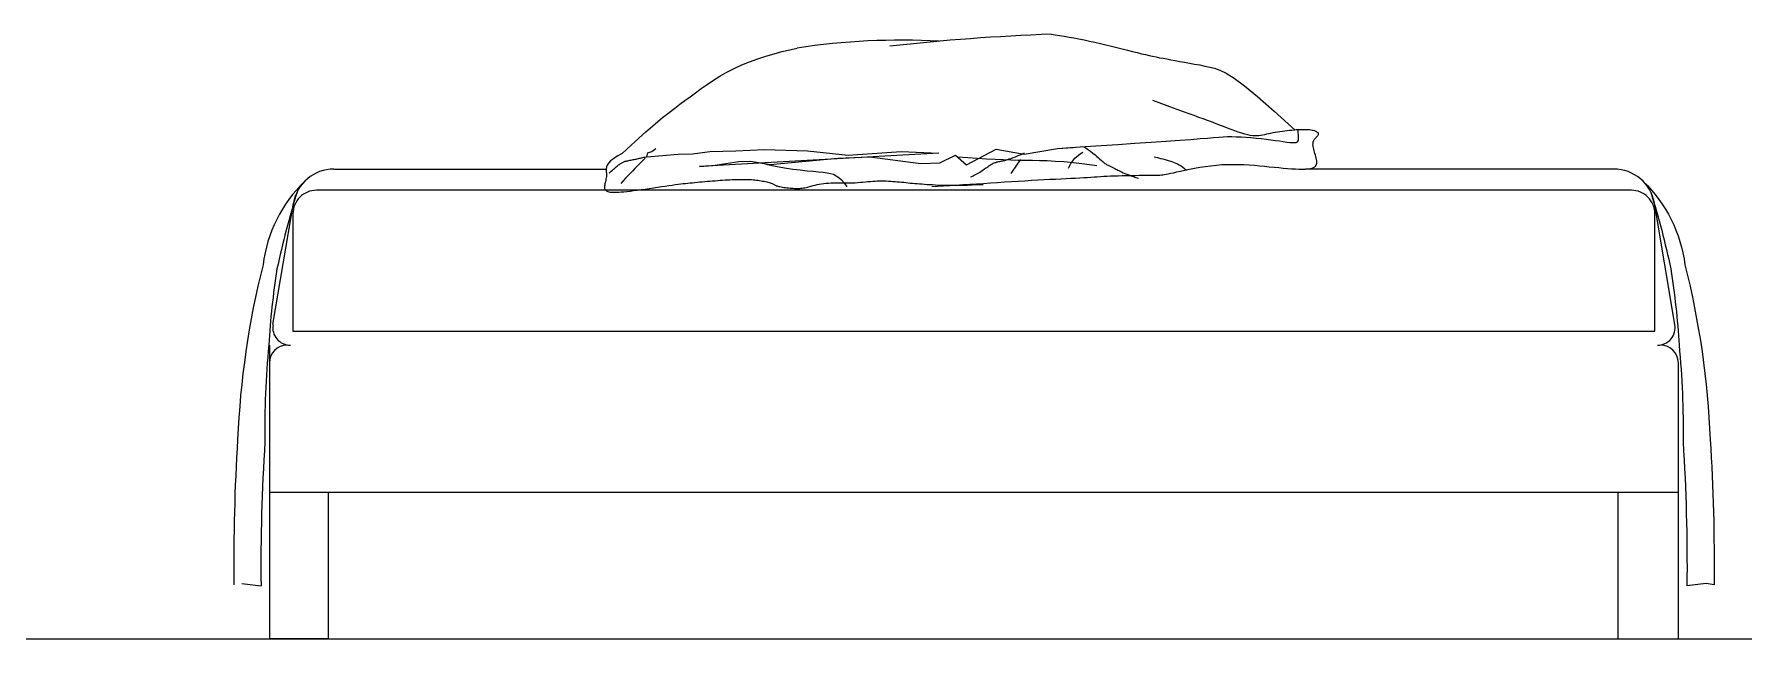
# Model space of a CAD drawing. Header units: inches. Extents: x 11.2 to 54.2, y 16.2 to 41.
# Drawn here: x 27.579 to 29.035, y 34.287 to 34.802 of the extents above; entities that cross this region are included whole.
import ezdxf

# ---------------------------------------------------------------- set-up
doc = ezdxf.new("R2010")
doc.units = ezdxf.units.IN
doc.header["$MEASUREMENT"] = 0
doc.layers.add('1', color=1, linetype='Continuous')
doc.layers.add('4', color=4, linetype='Continuous')

msp = doc.modelspace()

# ---------------------------------------------------------------- linework, layer by layer
at = {"layer": '1'}
for p, q in [((28.2155, 34.7867), (28.2221, 34.7883)), ((28.2221, 34.7883), (28.2283, 34.7897)), ((28.4447, 34.8015), (28.4483, 34.801)), ((28.4483, 34.801), (28.452, 34.8004)), ((28.452, 34.8004), (28.4559, 34.7997)), ((28.4559, 34.7997), (28.46, 34.799)), ((28.46, 34.799), (28.4642, 34.7983)), ((28.4642, 34.7983), (28.4685, 34.7975)), ((28.4685, 34.7975), (28.473, 34.7966)), ((28.473, 34.7966), (28.4775, 34.7957)), ((28.4775, 34.7957), (28.4821, 34.7947)), ((28.4821, 34.7947), (28.4868, 34.7936)), ((28.4868, 34.7936), (28.4915, 34.7925)), ((28.4915, 34.7925), (28.4962, 34.7914)), ((28.4962, 34.7914), (28.5008, 34.7902)), ((28.5008, 34.7902), (28.5054, 34.789)), ((28.5054, 34.789), (28.5098, 34.7879)), ((28.5098, 34.7879), (28.514, 34.7868)), ((28.1748, 34.7724), (28.1813, 34.7754)), ((28.1813, 34.7754), (28.188, 34.7781)), ((28.188, 34.7781), (28.1949, 34.7806)), ((28.1949, 34.7806), (28.2019, 34.7829)), ((28.2019, 34.7829), (28.2088, 34.7849)), ((28.2088, 34.7849), (28.2155, 34.7867)), ((28.514, 34.7868), (28.518, 34.7858)), ((28.518, 34.7858), (28.5217, 34.7849)), ((28.5217, 34.7849), (28.5251, 34.7841)), ((28.5251, 34.7841), (28.5282, 34.7833)), ((28.5282, 34.7833), (28.5312, 34.7827)), ((28.5312, 34.7827), (28.5342, 34.7821)), ((28.5342, 34.7821), (28.5371, 34.7815)), ((28.5371, 34.7815), (28.5401, 34.781)), ((28.5401, 34.781), (28.5433, 34.7804)), ((28.5433, 34.7804), (28.5467, 34.7798)), ((28.5467, 34.7798), (28.5503, 34.7791)), ((28.5503, 34.7791), (28.5543, 34.7784)), ((28.5543, 34.7784), (28.5584, 34.7777)), ((28.5584, 34.7777), (28.5627, 34.7769)), ((28.5627, 34.7769), (28.567, 34.7761)), ((28.567, 34.7761), (28.5714, 34.7753)), ((28.5714, 34.7753), (28.5757, 34.7744)), ((28.5757, 34.7744), (28.5799, 34.7735)), ((28.5799, 34.7735), (28.584, 34.7725)), ((28.1468, 34.7552), (28.1518, 34.7588)), ((28.1518, 34.7588), (28.1571, 34.7624)), ((28.1571, 34.7624), (28.1627, 34.7659)), ((28.1627, 34.7659), (28.1686, 34.7692)), ((28.1686, 34.7692), (28.1748, 34.7724)), ((28.584, 34.7725), (28.5885, 34.7709)), ((28.5885, 34.7709), (28.5939, 34.7682)), ((28.5939, 34.7682), (28.6007, 34.764)), ((28.6007, 34.764), (28.6094, 34.7575)), ((28.1286, 34.7418), (28.1329, 34.745)), ((28.1329, 34.745), (28.1373, 34.7483)), ((28.1373, 34.7483), (28.1419, 34.7517)), ((28.1419, 34.7517), (28.1468, 34.7552)), ((28.5392, 34.7422), (28.5314, 34.745)), ((28.6094, 34.7575), (28.6206, 34.7484)), ((28.6206, 34.7484), (28.6348, 34.736)), ((28.1074, 34.7252), (28.1138, 34.7305)), ((28.1138, 34.7305), (28.1193, 34.7349)), ((28.1193, 34.7349), (28.1242, 34.7386)), ((28.1242, 34.7386), (28.1286, 34.7418)), ((28.546, 34.7397), (28.5392, 34.7422)), ((28.5521, 34.7375), (28.546, 34.7397)), ((28.5575, 34.7355), (28.5521, 34.7375)), ((28.5624, 34.7338), (28.5575, 34.7355)), ((28.5667, 34.7322), (28.5624, 34.7338)), ((28.5707, 34.7307), (28.5667, 34.7322)), ((28.5744, 34.7294), (28.5707, 34.7307)), ((28.6348, 34.736), (28.6526, 34.7199)), ((28.0904, 34.7102), (28.0996, 34.7185)), ((28.0996, 34.7185), (28.1074, 34.7252)), ((28.5779, 34.7281), (28.5744, 34.7294)), ((28.5813, 34.7268), (28.5779, 34.7281)), ((28.5848, 34.7254), (28.5813, 34.7268)), ((28.5882, 34.7241), (28.5848, 34.7254)), ((28.5916, 34.7228), (28.5882, 34.7241)), ((28.5949, 34.7215), (28.5916, 34.7228)), ((28.5981, 34.7203), (28.5949, 34.7215)), ((28.6012, 34.7191), (28.5981, 34.7203)), ((28.6042, 34.7181), (28.6012, 34.7191)), ((28.6071, 34.7172), (28.6042, 34.7181)), ((28.6097, 34.7164), (28.6071, 34.7172)), ((28.6122, 34.7158), (28.6097, 34.7164)), ((28.6144, 34.7153), (28.6122, 34.7158)), ((28.6165, 34.7151), (28.6144, 34.7153)), ((28.6184, 34.715), (28.6165, 34.7151)), ((28.6201, 34.715), (28.6184, 34.715)), ((28.6218, 34.7151), (28.6201, 34.715)), ((28.6234, 34.7153), (28.6218, 34.7151)), ((28.625, 34.7156), (28.6234, 34.7153)), ((28.6266, 34.7159), (28.625, 34.7156)), ((28.6282, 34.7163), (28.6266, 34.7159)), ((28.6299, 34.7166), (28.6282, 34.7163)), ((28.6317, 34.717), (28.6299, 34.7166)), ((28.6337, 34.7174), (28.6317, 34.717)), ((28.6356, 34.7177), (28.6337, 34.7174)), ((28.6377, 34.718), (28.6356, 34.7177)), ((28.6397, 34.7184), (28.6377, 34.718)), ((28.6418, 34.7187), (28.6397, 34.7184)), ((28.6439, 34.7189), (28.6418, 34.7187)), ((28.6459, 34.7192), (28.6439, 34.7189)), ((28.6479, 34.7194), (28.6459, 34.7192)), ((28.6498, 34.7196), (28.6479, 34.7194)), ((28.6517, 34.7198), (28.6498, 34.7196)), ((28.6535, 34.72), (28.6517, 34.7198)), ((28.6551, 34.7201), (28.6535, 34.72)), ((28.6568, 34.7202), (28.6551, 34.7201)), ((28.6583, 34.7202), (28.6568, 34.7202)), ((28.6598, 34.7202), (28.6583, 34.7202)), ((28.6612, 34.7202), (28.6598, 34.7202)), ((28.6625, 34.7202), (28.6612, 34.7202)), ((28.6637, 34.7201), (28.6625, 34.7202)), ((28.6649, 34.72), (28.6637, 34.7201)), ((28.6661, 34.7198), (28.6649, 34.72)), ((28.6672, 34.7196), (28.6661, 34.7198)), ((28.6681, 34.7194), (28.6672, 34.7196)), ((28.6691, 34.7191), (28.6681, 34.7194)), ((28.6699, 34.7189), (28.6691, 34.7191)), ((28.6706, 34.7186), (28.6699, 34.7189)), ((28.6712, 34.7182), (28.6706, 34.7186)), ((28.6717, 34.7179), (28.6712, 34.7182)), ((28.6713, 34.7145), (28.6717, 34.7149)), ((28.6721, 34.7176), (28.6717, 34.7179)), ((28.6717, 34.7149), (28.672, 34.7153)), ((28.672, 34.7153), (28.6723, 34.7157)), ((28.6724, 34.7172), (28.6721, 34.7176)), ((28.6723, 34.7157), (28.6725, 34.7161)), ((28.6725, 34.7168), (28.6724, 34.7172)), ((28.6725, 34.7165), (28.6725, 34.7168)), ((28.6725, 34.7161), (28.6725, 34.7165)), ((28.0793, 34.7), (28.0904, 34.7102)), ((28.6678, 34.7078), (28.6679, 34.7086)), ((28.6679, 34.7068), (28.6678, 34.7078)), ((28.6679, 34.7086), (28.668, 34.7094)), ((28.668, 34.7058), (28.6679, 34.7068)), ((28.668, 34.7094), (28.6681, 34.7101)), ((28.6682, 34.7047), (28.668, 34.7058)), ((28.6681, 34.7101), (28.6684, 34.7107)), ((28.6685, 34.7035), (28.6682, 34.7047)), ((28.6684, 34.7107), (28.6686, 34.7113)), ((28.6688, 34.7023), (28.6685, 34.7035)), ((28.6686, 34.7113), (28.6689, 34.7118)), ((28.6692, 34.7011), (28.6688, 34.7023)), ((28.6689, 34.7118), (28.6693, 34.7123)), ((28.6695, 34.6998), (28.6692, 34.7011)), ((28.6693, 34.7123), (28.6697, 34.7128)), ((28.6697, 34.7128), (28.6701, 34.7132)), ((28.6701, 34.7132), (28.6705, 34.7137)), ((28.6705, 34.7137), (28.6709, 34.7141)), ((28.6709, 34.7141), (28.6713, 34.7145)), ((27.8339, 34.6867), (28.0658, 34.6867)), ((28.0661, 34.6885), (28.0658, 34.687)), ((28.0658, 34.687), (28.0658, 34.6856)), ((28.0667, 34.6901), (28.0661, 34.6885)), ((28.0678, 34.6918), (28.0667, 34.6901)), ((28.0695, 34.6936), (28.0678, 34.6918)), ((28.0719, 34.6955), (28.0695, 34.6936)), ((28.0752, 34.6977), (28.0719, 34.6955)), ((28.0793, 34.7), (28.0752, 34.6977)), ((28.5551, 34.685), (28.5588, 34.6858)), ((28.5588, 34.6858), (28.5627, 34.6866)), ((28.5627, 34.6866), (28.567, 34.6874)), ((28.567, 34.6874), (28.5714, 34.6882)), ((28.5714, 34.6882), (28.576, 34.6889)), ((28.576, 34.6889), (28.5807, 34.6895)), ((28.5807, 34.6895), (28.5855, 34.6901)), ((28.5855, 34.6901), (28.5903, 34.6905)), ((28.5903, 34.6905), (28.595, 34.6907)), ((28.595, 34.6907), (28.5997, 34.6907)), ((28.5997, 34.6907), (28.6043, 34.6907)), ((28.6043, 34.6907), (28.6089, 34.6905)), ((28.6089, 34.6905), (28.6134, 34.6902)), ((28.6134, 34.6902), (28.6179, 34.6899)), ((28.6179, 34.6899), (28.6222, 34.6895)), ((28.6222, 34.6895), (28.6265, 34.6891)), ((28.6265, 34.6891), (28.6306, 34.6886)), ((28.6306, 34.6886), (28.6347, 34.6882)), ((28.6347, 34.6882), (28.6386, 34.6879)), ((28.6386, 34.6879), (28.6424, 34.6875)), ((28.6424, 34.6875), (28.6461, 34.6872)), ((28.6461, 34.6872), (28.6495, 34.687)), ((28.6495, 34.687), (28.6528, 34.6868)), ((28.6528, 34.6868), (28.6558, 34.6867)), ((28.6558, 34.6867), (28.6586, 34.6867)), ((28.6586, 34.6867), (28.6612, 34.6867)), ((28.6612, 34.6867), (28.6634, 34.6869)), ((28.9241, 34.6867), (28.6614, 34.6867)), ((28.6634, 34.6869), (28.6654, 34.6871)), ((28.6654, 34.6871), (28.667, 34.6875)), ((28.667, 34.6875), (28.6682, 34.688)), ((28.6682, 34.688), (28.6693, 34.6885)), ((28.6693, 34.6885), (28.67, 34.6892)), ((28.6699, 34.6986), (28.6695, 34.6998)), ((28.6702, 34.6973), (28.6699, 34.6986)), ((28.67, 34.6892), (28.6706, 34.69)), ((28.6705, 34.6961), (28.6702, 34.6973)), ((28.6708, 34.6949), (28.6705, 34.6961)), ((28.6706, 34.69), (28.6709, 34.6908)), ((28.671, 34.6938), (28.6708, 34.6949)), ((28.6709, 34.6908), (28.6711, 34.6917)), ((28.6711, 34.6927), (28.671, 34.6938)), ((28.6711, 34.6917), (28.6711, 34.6927)), ((28.0646, 34.6731), (28.0644, 34.6722)), ((28.0644, 34.6722), (28.0644, 34.6715)), ((28.0644, 34.6715), (28.0644, 34.6708)), ((28.0647, 34.674), (28.0646, 34.6731)), ((28.065, 34.6749), (28.0647, 34.674)), ((28.0652, 34.6759), (28.065, 34.6749)), ((28.0654, 34.677), (28.0652, 34.6759)), ((28.0656, 34.6781), (28.0654, 34.677)), ((28.0658, 34.6792), (28.0656, 34.6781)), ((28.0658, 34.6856), (28.0659, 34.6842)), ((28.066, 34.6804), (28.0658, 34.6792)), ((28.0659, 34.6842), (28.066, 34.6829)), ((28.066, 34.6829), (28.066, 34.6817)), ((28.066, 34.6817), (28.066, 34.6804)), ((28.1061, 34.6707), (28.1095, 34.6713)), ((28.1095, 34.6713), (28.1129, 34.6717)), ((28.1129, 34.6717), (28.1161, 34.6722)), ((28.1161, 34.6722), (28.1192, 34.6727)), ((28.1192, 34.6727), (28.122, 34.673)), ((28.122, 34.673), (28.1246, 34.6734)), ((28.1246, 34.6734), (28.127, 34.6737)), ((28.127, 34.6737), (28.1293, 34.674)), ((28.1293, 34.674), (28.1314, 34.6743)), ((28.1314, 34.6743), (28.1334, 34.6745)), ((28.1334, 34.6745), (28.1354, 34.6747)), ((28.1354, 34.6747), (28.1374, 34.6749)), ((28.1374, 34.6749), (28.1393, 34.6751)), ((28.1393, 34.6751), (28.1413, 34.6753)), ((28.1413, 34.6753), (28.1434, 34.6755)), ((28.1434, 34.6755), (28.1455, 34.6757)), ((28.1455, 34.6757), (28.1476, 34.6759)), ((28.1476, 34.6759), (28.1498, 34.6761)), ((28.1498, 34.6761), (28.152, 34.6763)), ((28.152, 34.6763), (28.1542, 34.6765)), ((28.1542, 34.6765), (28.1564, 34.6767)), ((28.1564, 34.6767), (28.1586, 34.6768)), ((28.1586, 34.6768), (28.1608, 34.677)), ((28.1608, 34.677), (28.1629, 34.6771)), ((28.1629, 34.6771), (28.165, 34.6773)), ((28.165, 34.6773), (28.1671, 34.6774)), ((28.1671, 34.6774), (28.1692, 34.6775)), ((28.1692, 34.6775), (28.1712, 34.6776)), ((28.1712, 34.6776), (28.1731, 34.6777)), ((28.1731, 34.6777), (28.175, 34.6777)), ((28.175, 34.6777), (28.1769, 34.6778)), ((28.1769, 34.6778), (28.1787, 34.6778)), ((28.1787, 34.6778), (28.1804, 34.6779)), ((28.1804, 34.6779), (28.1821, 34.6779)), ((28.1821, 34.6779), (28.1837, 34.6779)), ((28.1837, 34.6779), (28.1853, 34.6778)), ((28.1853, 34.6778), (28.1868, 34.6778)), ((28.1868, 34.6778), (28.1883, 34.6777)), ((28.1883, 34.6777), (28.1897, 34.6777)), ((28.1897, 34.6777), (28.1911, 34.6776)), ((28.1911, 34.6776), (28.1925, 34.6775)), ((28.1925, 34.6775), (28.1938, 34.6773)), ((28.1938, 34.6773), (28.1951, 34.6772)), ((28.1951, 34.6772), (28.1964, 34.677)), ((28.1964, 34.677), (28.1977, 34.6768)), ((28.1977, 34.6768), (28.199, 34.6765)), ((28.199, 34.6765), (28.2002, 34.6763)), ((28.2002, 34.6763), (28.2014, 34.676)), ((28.2014, 34.676), (28.2026, 34.6757)), ((28.2026, 34.6757), (28.2036, 34.6755)), ((28.2036, 34.6755), (28.2046, 34.6752)), ((28.2046, 34.6752), (28.2056, 34.6749)), ((28.2056, 34.6749), (28.2064, 34.6746)), ((28.2064, 34.6746), (28.2072, 34.6743)), ((28.2072, 34.6743), (28.2078, 34.674)), ((28.2078, 34.674), (28.2083, 34.6738)), ((28.2083, 34.6738), (28.2088, 34.6735)), ((28.2088, 34.6735), (28.2093, 34.6732)), ((28.2093, 34.6732), (28.2097, 34.673)), ((28.2097, 34.673), (28.2102, 34.6728)), ((28.2102, 34.6728), (28.2107, 34.6725)), ((28.2107, 34.6725), (28.2113, 34.6723)), ((28.2113, 34.6723), (28.212, 34.6721)), ((28.212, 34.6721), (28.2128, 34.6719)), ((28.2128, 34.6719), (28.2137, 34.6717)), ((28.2137, 34.6717), (28.2148, 34.6715)), ((28.2148, 34.6715), (28.2159, 34.6713)), ((28.2159, 34.6713), (28.2172, 34.6711)), ((28.2363, 34.6711), (28.2376, 34.6714)), ((28.2376, 34.6714), (28.239, 34.6718)), ((28.239, 34.6718), (28.2405, 34.6722)), ((28.2405, 34.6722), (28.242, 34.6726)), ((28.242, 34.6726), (28.2437, 34.673)), ((28.2437, 34.673), (28.2454, 34.6734)), ((28.2454, 34.6734), (28.2472, 34.6737)), ((28.2472, 34.6737), (28.2491, 34.6741)), ((28.2491, 34.6741), (28.2511, 34.6744)), ((28.2511, 34.6744), (28.2531, 34.6746)), ((28.2531, 34.6746), (28.2552, 34.6748)), ((28.2552, 34.6748), (28.2574, 34.6749)), ((28.2574, 34.6749), (28.2596, 34.6749)), ((28.2596, 34.6749), (28.2619, 34.675)), ((28.2619, 34.675), (28.2642, 34.675)), ((28.2642, 34.675), (28.2665, 34.675)), ((28.2665, 34.675), (28.2688, 34.6749)), ((28.2688, 34.6749), (28.2712, 34.6749)), ((28.2712, 34.6749), (28.2735, 34.675)), ((28.2735, 34.675), (28.2758, 34.675)), ((28.2758, 34.675), (28.278, 34.6751)), ((28.278, 34.6751), (28.2802, 34.6753)), ((28.2802, 34.6753), (28.2824, 34.6755)), ((28.2824, 34.6755), (28.2845, 34.6756)), ((28.2845, 34.6756), (28.2866, 34.6758)), ((28.2866, 34.6758), (28.2887, 34.676)), ((28.2887, 34.676), (28.2908, 34.6762)), ((28.2908, 34.6762), (28.2928, 34.6764)), ((28.2928, 34.6764), (28.2948, 34.6765)), ((28.2948, 34.6765), (28.2967, 34.6766)), ((28.2967, 34.6766), (28.2987, 34.6767)), ((28.2987, 34.6767), (28.3006, 34.6767)), ((28.3006, 34.6767), (28.3025, 34.6767)), ((28.3025, 34.6767), (28.3044, 34.6766)), ((28.3044, 34.6766), (28.3063, 34.6765)), ((28.3063, 34.6765), (28.3082, 34.6764)), ((28.3082, 34.6764), (28.31, 34.6762)), ((28.31, 34.6762), (28.3119, 34.6761)), ((28.3119, 34.6761), (28.3137, 34.6759)), ((28.3137, 34.6759), (28.3156, 34.6757)), ((28.3156, 34.6757), (28.3174, 34.6755)), ((28.3174, 34.6755), (28.3193, 34.6754)), ((28.3193, 34.6754), (28.3211, 34.6752)), ((28.3211, 34.6752), (28.323, 34.675)), ((28.323, 34.675), (28.3249, 34.6748)), ((28.3249, 34.6748), (28.3268, 34.6747)), ((28.3268, 34.6747), (28.3288, 34.6745)), ((28.3288, 34.6745), (28.3308, 34.6743)), ((28.3308, 34.6743), (28.3328, 34.6741)), ((28.3328, 34.6741), (28.3348, 34.674)), ((28.3348, 34.674), (28.337, 34.6738)), ((28.337, 34.6738), (28.3391, 34.6736)), ((28.3391, 34.6736), (28.3414, 34.6735)), ((28.3414, 34.6735), (28.3438, 34.6734)), ((28.3431, 34.6719), (28.348, 34.6722)), ((28.3438, 34.6734), (28.3463, 34.6732)), ((28.3463, 34.6732), (28.349, 34.6731)), ((28.348, 34.6722), (28.3532, 34.6724)), ((28.349, 34.6731), (28.3518, 34.673)), ((28.3518, 34.673), (28.3548, 34.673)), ((28.3532, 34.6724), (28.3585, 34.6727)), ((28.3548, 34.673), (28.358, 34.6729)), ((28.358, 34.6729), (28.3614, 34.6729)), ((28.3585, 34.6727), (28.364, 34.673)), ((28.3614, 34.6729), (28.3651, 34.673)), ((28.364, 34.673), (28.3696, 34.6734)), ((28.3651, 34.673), (28.369, 34.673)), ((28.369, 34.673), (28.3732, 34.6731)), ((28.3696, 34.6734), (28.3754, 34.6737)), ((28.3732, 34.6731), (28.3775, 34.6732)), ((28.3754, 34.6737), (28.3812, 34.6741)), ((28.3775, 34.6732), (28.3821, 34.6734)), ((28.3812, 34.6741), (28.3872, 34.6745)), ((28.3821, 34.6734), (28.3868, 34.6736)), ((28.3872, 34.6745), (28.3931, 34.6749)), ((28.3931, 34.6749), (28.3991, 34.6753)), ((28.3991, 34.6753), (28.405, 34.6757)), ((28.405, 34.6757), (28.4109, 34.6761)), ((28.4109, 34.6761), (28.4167, 34.6765)), ((28.4167, 34.6765), (28.4224, 34.6768)), ((28.4224, 34.6768), (28.428, 34.6772)), ((28.428, 34.6772), (28.4334, 34.6774)), ((28.4334, 34.6774), (28.4386, 34.6777)), ((28.4386, 34.6777), (28.4436, 34.678)), ((28.4436, 34.678), (28.4485, 34.6782)), ((28.4485, 34.6782), (28.4531, 34.6784)), ((28.4531, 34.6784), (28.4575, 34.6786)), ((28.4575, 34.6786), (28.4616, 34.6788)), ((28.4616, 34.6788), (28.4655, 34.679)), ((28.4655, 34.679), (28.4691, 34.6792)), ((28.4691, 34.6792), (28.4725, 34.6794)), ((28.4725, 34.6794), (28.4756, 34.6796)), ((28.4756, 34.6796), (28.4786, 34.6798)), ((28.4786, 34.6798), (28.4814, 34.68)), ((28.4814, 34.68), (28.4841, 34.6801)), ((28.4841, 34.6801), (28.4868, 34.6803)), ((28.4868, 34.6803), (28.4896, 34.6805)), ((28.4896, 34.6805), (28.4924, 34.6806)), ((28.4924, 34.6806), (28.4953, 34.6808)), ((28.4953, 34.6808), (28.4985, 34.6809)), ((28.4985, 34.6809), (28.5018, 34.681)), ((28.5018, 34.681), (28.5054, 34.6811)), ((28.5054, 34.6811), (28.509, 34.6812)), ((28.509, 34.6812), (28.5126, 34.6813)), ((28.5126, 34.6813), (28.5163, 34.6813)), ((28.5163, 34.6813), (28.5198, 34.6814)), ((28.5198, 34.6814), (28.5232, 34.6814)), ((28.5232, 34.6814), (28.5264, 34.6815)), ((28.5264, 34.6815), (28.5292, 34.6815)), ((28.5292, 34.6815), (28.5318, 34.6815)), ((28.5318, 34.6815), (28.5339, 34.6816)), ((28.5339, 34.6816), (28.5357, 34.6816)), ((28.5357, 34.6816), (28.5373, 34.6816)), ((28.5373, 34.6816), (28.5387, 34.6817)), ((28.5387, 34.6817), (28.54, 34.6819)), ((28.54, 34.6819), (28.5414, 34.6821)), ((28.5414, 34.6821), (28.5429, 34.6823)), ((28.5429, 34.6823), (28.5446, 34.6826)), ((28.5446, 34.6826), (28.5467, 34.6831)), ((28.5467, 34.6831), (28.549, 34.6836)), ((28.549, 34.6836), (28.5519, 34.6842)), ((28.5519, 34.6842), (28.5551, 34.685)), ((27.782, 34.5542), (27.7994, 34.6576)), ((28.0644, 34.6708), (28.0645, 34.6701)), ((28.0645, 34.6701), (28.0647, 34.6695)), ((28.0647, 34.6695), (28.065, 34.669)), ((28.065, 34.669), (28.0654, 34.6686)), ((28.0654, 34.6686), (28.0659, 34.6682)), ((28.0659, 34.6682), (28.0665, 34.6678)), ((28.0665, 34.6678), (28.0672, 34.6675)), ((28.0672, 34.6675), (28.0681, 34.6673)), ((28.0681, 34.6673), (28.0691, 34.6671)), ((28.0691, 34.6671), (28.0702, 34.667)), ((28.0702, 34.667), (28.0715, 34.6669)), ((28.0715, 34.6669), (28.073, 34.6669)), ((28.073, 34.6669), (28.0747, 34.6669)), ((28.0747, 34.6669), (28.0765, 34.667)), ((28.0765, 34.667), (28.0785, 34.6672)), ((28.0785, 34.6672), (28.0808, 34.6674)), ((28.0808, 34.6674), (28.0833, 34.6676)), ((28.0833, 34.6676), (28.0861, 34.6679)), ((28.0861, 34.6679), (28.089, 34.6683)), ((28.089, 34.6683), (28.0922, 34.6688)), ((28.0922, 34.6688), (28.0956, 34.6692)), ((28.0956, 34.6692), (28.099, 34.6697)), ((28.099, 34.6697), (28.1025, 34.6702)), ((28.1025, 34.6702), (28.1061, 34.6707)), ((28.2172, 34.6711), (28.2185, 34.6709)), ((28.2185, 34.6709), (28.2198, 34.6707)), ((28.2198, 34.6707), (28.2212, 34.6706)), ((28.2212, 34.6706), (28.2225, 34.6705)), ((28.2225, 34.6705), (28.2238, 34.6704)), ((28.2238, 34.6704), (28.2251, 34.6703)), ((28.2251, 34.6703), (28.2263, 34.6702)), ((28.2263, 34.6702), (28.2274, 34.6702)), ((28.2274, 34.6702), (28.2285, 34.6702)), ((28.2285, 34.6702), (28.2296, 34.6702)), ((28.2296, 34.6702), (28.2306, 34.6702)), ((28.2306, 34.6702), (28.2317, 34.6703)), ((28.2317, 34.6703), (28.2328, 34.6705)), ((28.2328, 34.6705), (28.2339, 34.6706)), ((28.2339, 34.6706), (28.235, 34.6708)), ((28.235, 34.6708), (28.2363, 34.6711)), ((28.9761, 34.5542), (28.9586, 34.6576)), ((27.779, 34.5367), (27.779, 34.2867)), ((28.979, 34.2867), (28.979, 34.5217)), ((27.779, 34.4117), (28.979, 34.4117)), ((27.829, 34.4117), (27.829, 34.2867)), ((28.9276, 34.4117), (28.9276, 34.2867)), ((27.7555, 34.3338), (27.7718, 34.3317)), ((29.0026, 34.3338), (28.9863, 34.3317)), ((29.0094, 34.3328), (29.0026, 34.3338)), ((27.829, 34.2867), (27.779, 34.2867)), ((28.9276, 34.2867), (28.9776, 34.2867))]:
    msp.add_line(p, q, dxfattribs=at)
for points in [[(28.4503, 34.7042), (28.4612, 34.705), (28.4737, 34.7058), (28.4874, 34.7067), (28.5017, 34.7076), (28.516, 34.7086), (28.5299, 34.7095), (28.5428, 34.7104), (28.5543, 34.7112), (28.5638, 34.7119), (28.5716, 34.7126), (28.578, 34.7131), (28.5832, 34.7135), (28.5876, 34.7139), (28.5914, 34.7141), (28.595, 34.7143), (28.5986, 34.7143), (28.6024, 34.7142), (28.6065, 34.7141), (28.6107, 34.7138), (28.615, 34.7135), (28.6194, 34.7131), (28.6237, 34.7127), (28.6279, 34.7122), (28.632, 34.7117), (28.6358, 34.7111), (28.6393, 34.7106), (28.6425, 34.7101), (28.6454, 34.7096), (28.648, 34.7093), (28.6502, 34.7092), (28.6521, 34.7092), (28.6535, 34.7094), (28.6545, 34.7099), (28.6552, 34.7106), (28.6555, 34.7116), (28.6556, 34.7128), (28.6556, 34.7143), (28.6554, 34.716), (28.6553, 34.7179), (28.6551, 34.7201)], [(28.1003, 34.6971), (28.1014, 34.7006), (28.1048, 34.7017), (28.1081, 34.7043)], [(28.1003, 34.6971), (28.1272, 34.6993), (28.1394, 34.6997), (28.154, 34.7015), (28.1761, 34.7023), (28.2006, 34.7033), (28.2374, 34.7022), (28.2718, 34.6986), (28.3171, 34.7015), (28.349, 34.7002), (28.1452, 34.6889), (28.1567, 34.6897)], [(28.1567, 34.6897), (28.1788, 34.693), (28.1887, 34.6933), (28.2054, 34.6905), (28.2631, 34.6961), (28.2767, 34.6966), (28.2903, 34.6971), (28.3339, 34.6913), (28.35, 34.6919), (28.3634, 34.6986), (28.3727, 34.6903), (28.398, 34.7036), (28.4217, 34.6995), (28.4503, 34.7042), (28.4635, 34.7051)], [(28.3764, 34.68), (28.3773, 34.6804), (28.3783, 34.6809), (28.3793, 34.6814), (28.3804, 34.682), (28.3815, 34.6826), (28.3826, 34.6832), (28.3837, 34.6839), (28.3849, 34.6846), (28.386, 34.6854), (28.387, 34.6861), (28.388, 34.6868), (28.389, 34.6874), (28.3899, 34.6881), (28.3908, 34.6887), (28.3916, 34.6893), (28.3924, 34.6898), (28.3932, 34.6903), (28.394, 34.6908), (28.3947, 34.6912), (28.3955, 34.6916), (28.3962, 34.6919), (28.397, 34.6922), (28.3977, 34.6924), (28.3985, 34.6927), (28.3993, 34.6928), (28.4001, 34.693), (28.401, 34.6932), (28.4019, 34.6934), (28.4029, 34.6936), (28.4039, 34.6938), (28.405, 34.6941), (28.4062, 34.6944), (28.4075, 34.6948), (28.409, 34.6953), (28.4106, 34.6958), (28.4124, 34.6965), (28.4145, 34.6972), (28.4168, 34.6981), (28.4193, 34.6992), (28.4222, 34.7004)], [(28.4595, 34.6875), (28.4606, 34.6896), (28.4616, 34.6913), (28.4624, 34.6926), (28.4632, 34.6938), (28.4641, 34.6949), (28.4651, 34.6959), (28.4663, 34.697), (28.4677, 34.6982), (28.4695, 34.6996), (28.4717, 34.7012)], [(28.473, 34.7057), (28.4758, 34.7037), (28.4783, 34.7019), (28.4804, 34.7002), (28.4823, 34.6987), (28.4838, 34.6974), (28.4852, 34.6962), (28.4863, 34.6952), (28.4874, 34.6942), (28.4883, 34.6934), (28.4891, 34.6927), (28.4899, 34.692), (28.4906, 34.6915), (28.4913, 34.691), (28.492, 34.6906), (28.4926, 34.6902), (28.4933, 34.6899), (28.4939, 34.6896), (28.4944, 34.6893), (28.495, 34.6891), (28.4956, 34.6888), (28.4961, 34.6886), (28.4967, 34.6883), (28.4972, 34.688), (28.4978, 34.6877), (28.4984, 34.6874), (28.4991, 34.6871), (28.4998, 34.6867), (28.5006, 34.6863), (28.5015, 34.6858), (28.5025, 34.6854), (28.5036, 34.6848), (28.5048, 34.6842), (28.5061, 34.6836), (28.5076, 34.683), (28.5092, 34.6823), (28.5109, 34.6817), (28.5127, 34.681), (28.5147, 34.6803), (28.5168, 34.6796), (28.5191, 34.679)], [(28.0682, 34.6832), (28.0692, 34.6841), (28.0701, 34.685), (28.0711, 34.6858), (28.0719, 34.6865), (28.0728, 34.6873), (28.0736, 34.6879), (28.0744, 34.6886), (28.0751, 34.6892), (28.0758, 34.6897), (28.0764, 34.6902), (28.077, 34.6906), (28.0776, 34.6911), (28.0781, 34.6914), (28.0787, 34.6918), (28.0792, 34.6921), (28.0797, 34.6924), (28.0802, 34.6926), (28.0808, 34.6929), (28.0814, 34.6931), (28.0821, 34.6933), (28.0828, 34.6935), (28.0835, 34.6937), (28.0843, 34.6938), (28.0852, 34.694), (28.086, 34.6942), (28.0869, 34.6943), (28.0878, 34.6945), (28.0887, 34.6947), (28.0896, 34.6949), (28.0905, 34.695), (28.0914, 34.6952), (28.0923, 34.6955), (28.0932, 34.6957), (28.0941, 34.6959), (28.095, 34.6961), (28.0959, 34.6963), (28.0969, 34.6965), (28.098, 34.6967), (28.0991, 34.6969), (28.1003, 34.6971)], [(28.0991, 34.6961), (28.0968, 34.6937), (28.0945, 34.6913), (28.0923, 34.6891), (28.0902, 34.6871), (28.0882, 34.685), (28.0862, 34.683), (28.0842, 34.6809), (28.0823, 34.6788), (28.0803, 34.6766), (28.0783, 34.6743)], [(28.2019, 34.6908), (28.2101, 34.6891), (28.2177, 34.6877), (28.2247, 34.6867), (28.2311, 34.6859), (28.2369, 34.6853), (28.2421, 34.6848), (28.2467, 34.6844), (28.2506, 34.684), (28.254, 34.6836), (28.2569, 34.683), (28.2595, 34.6822), (28.2618, 34.681), (28.2639, 34.6795), (28.2661, 34.6775), (28.2684, 34.6749), (28.2709, 34.6716)], [(28.4838, 34.6893), (28.4732, 34.6908), (28.4639, 34.6919), (28.4556, 34.6927), (28.4482, 34.6932), (28.4414, 34.6936), (28.435, 34.6938), (28.4289, 34.6939), (28.4229, 34.694), (28.4168, 34.6941), (28.4105, 34.6943), (28.4039, 34.6945), (28.397, 34.6948), (28.3898, 34.6951), (28.382, 34.6956), (28.3738, 34.6962), (28.365, 34.6969)], [(28.4106, 34.6828), (28.4162, 34.6908), (28.419, 34.6949)], [(28.5324, 34.6972), (28.5353, 34.6965), (28.5378, 34.6958), (28.54, 34.6953), (28.542, 34.6947), (28.5437, 34.6942), (28.5452, 34.6937), (28.5467, 34.6933), (28.5481, 34.6928), (28.5495, 34.6923), (28.5509, 34.6917), (28.5524, 34.691), (28.5539, 34.6903), (28.5554, 34.6894), (28.5569, 34.6884), (28.5584, 34.6872), (28.56, 34.6858)]]:
    msp.add_lwpolyline(points, dxfattribs=at)
for points in [[(27.8089, 34.6762, 0.169878), (27.7735, 34.6052, 0.051178), (27.7519, 34.4564, 0.018674), (27.7487, 34.3328, 0.024689)], [(28.9491, 34.6762, -0.169878), (28.9846, 34.6052, -0.051178), (29.0061, 34.4564, -0.018674), (29.0094, 34.3328, -0.024689)], [(27.8025, 34.6671, 0.022972), (27.7854, 34.6016, 0.023882), (27.7784, 34.5369, 0.027536), (27.7751, 34.4543, 0.018588), (27.7718, 34.3317)], [(28.9555, 34.6671, -0.022972), (28.9726, 34.6016, -0.023882), (28.9796, 34.5369, -0.027536), (28.983, 34.4543, -0.018588), (28.9863, 34.3317)]]:
    msp.add_lwpolyline(points, format="xyb", dxfattribs=at)
msp.add_lwpolyline([(28.959, 34.6486, 0.414214), (28.939, 34.6686), (27.819, 34.6686, 0.414214), (27.799, 34.6486), (27.799, 34.5486), (28.959, 34.5486)], format="xyb", close=True, dxfattribs=at)
for centre, radius, start, end in [((28.3167, 34.2082), 0.5882, 86.8102, 98.6359), ((28.5143, 32.9393), 1.8635, 92.1388, 96.3719), ((27.8339, 34.6517), 0.035, 90, 170.412), ((28.9241, 34.6517), 0.035, 9.588, 90), ((27.7968, 34.5517), 0.015, 170.412, 270), ((28.9613, 34.5517), 0.015, 270, 9.588), ((27.794, 34.5217), 0.015, 90, 180), ((28.964, 34.5217), 0.015, 0, 90)]:
    msp.add_arc(centre, radius, start, end, dxfattribs=at)
at = {"layer": '4'}
msp.add_line((11.4922, 34.2867), (31.8184, 34.2867), dxfattribs=at)

doc.saveas('drawing.dxf')
